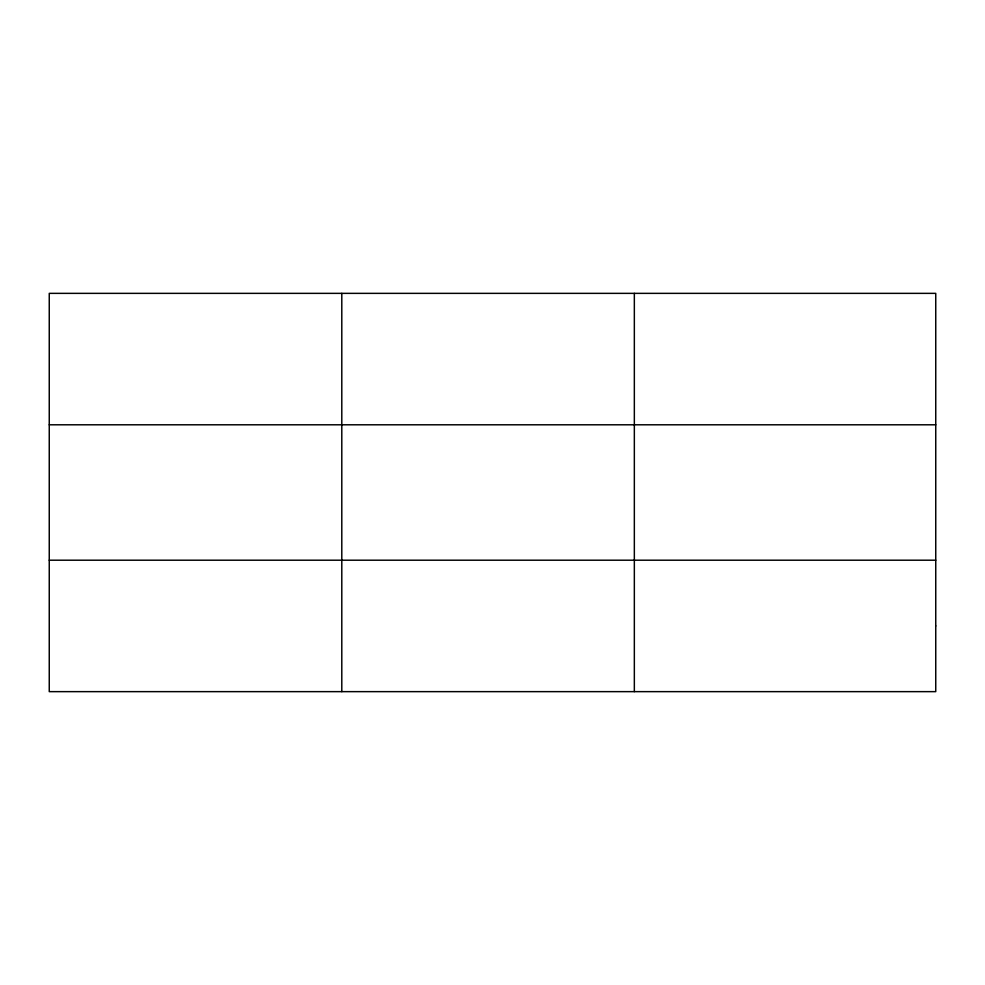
<?xml version="1.0" encoding="UTF-8"?>
<svg xmlns="http://www.w3.org/2000/svg" width="985" height="985" viewBox="0 0 985 985"><rect width="100%" height="100%" fill="white"/><g stroke="black" fill="none" stroke-linecap="round" stroke-linejoin="round"><path stroke-width="1.48" d="M341.795 691.642L341.795 293.358M634.34 691.642L634.34 293.358M49.25 424.794L935.75 424.794M49.25 560.206L935.75 560.206M935.75 625.931L935.75 691.642L49.25 691.642L49.25 293.358L935.75 293.358L935.75 625.931"/></g></svg>
